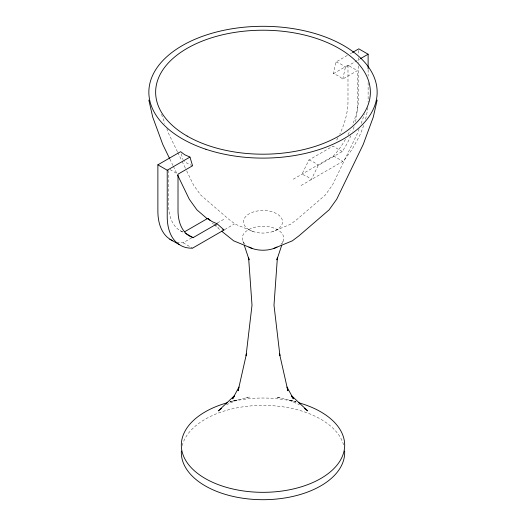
<?xml version="1.0" encoding="UTF-8"?>
<svg xmlns="http://www.w3.org/2000/svg" width="526" height="526" viewBox="0 0 526 526"><rect width="100%" height="100%" fill="white"/><g stroke="black" fill="none" stroke-linecap="round" stroke-linejoin="round"><path stroke-width="0.39" stroke-dasharray="2.63 1.97" d="M355.497 121.637A56.676 32.724 -60 0 0 357.332 106.732L357.332 70.635L342.781 79.038L338.724 75.987L333.438 73.647L336.029 61.969L347.403 55.401M342.781 79.038L345.372 67.361L359.593 59.155M282.265 243.656L283.027 241.349M359.159 128.778L357.483 133.341L332.471 185.027L325.285 195.041L296.855 219.552L290.641 224.227L272.77 231.565M361.119 123.459L364.472 114.333M342.281 151.521L332.938 146.123L308.9 160.003L301.95 174.198L307.237 176.539L311.293 179.59L318.25 165.394L342.281 151.521L345.713 146.024A56.676 32.724 -60 0 0 350.809 135.807M347.988 134.761L349.553 131.73A62.818 36.268 -60 0 0 350.178 130.409M345.464 139.337L343.886 142.027A62.818 36.268 -60 0 1 333.51 155.972L291.68 180.122M350.244 53.757L351.67 52.935M333.438 73.647L347.988 65.244L357.332 70.635M176.683 242.144A62.818 36.268 -60 0 0 183.14 242.788L191.563 237.93M217.442 222.985L224.97 218.638M224.733 229.566L234.32 224.03M301.03 185.52L342.86 161.364A62.818 36.268 -60 0 0 353.229 147.425L358.896 137.122A62.818 36.268 -60 0 0 364.104 124.136M226.509 404.724L237.2 399.99L229.921 401.759L249.646 397.012L245.879 397.939M280.121 397.939L276.354 397.012L296.079 401.759L288.8 399.99L299.491 404.724M253.23 231.565A19.547 11.283 0 0 1 253.23 212.017A19.547 11.283 0 0 1 282.547 221.788A19.547 11.283 0 0 1 253.23 231.565L235.359 224.227L229.145 219.552L200.715 195.041L193.529 185.027L185.665 168.78M336.029 61.969L341.315 64.31L345.372 67.361M308.9 160.003L314.186 162.343L318.25 165.394M192.562 165.769L187.276 163.422L183.798 160.805M168.668 170.411L168.668 204.87A56.676 32.724 -60 0 0 180.286 230.743L183.719 232.275M333.51 155.972L342.86 161.364M170.003 169.543L176.677 173.396M180.286 230.743L184.291 233.057M183.14 242.788L192.49 248.18M214.707 224.563L218.763 227.613M212.307 223.142L213.543 224.201M214.154 224.733L220.927 230.572M177.453 151.804L168.517 133.341L166.841 128.778M177.808 152.54L181.74 160.66M182.095 161.397L185.31 168.044M169.839 159.036L173.021 165.618M173.376 166.347L176.914 173.659M161.528 114.333L164.881 123.459M242.973 241.349L243.735 243.656M181.273 153.855L183.002 159.648M368.121 69.656L368.121 76.145M368.121 82.641L368.121 100.505A62.818 36.268 -60 0 1 368.101 102.116M358.778 50.457L358.778 54.513M358.778 57.761L358.778 62.633M358.778 65.882L358.778 95.107A62.818 36.268 -60 0 1 352.558 124.879M347.988 65.244L347.988 101.334A56.676 32.724 -60 0 1 339.796 134.11M229.77 402.101A81.681 47.156 0 0 1 296.23 402.101M182.206 445.621A81.681 47.156 0 0 1 263 405.388A81.681 47.156 0 0 1 343.794 445.621M245.044 244.242A20.738 11.973 0 0 1 263 226.279A20.738 11.973 0 0 1 280.956 244.242M367.727 107.58A62.818 36.268 -60 0 1 365.458 119.547M354.09 126.838A56.676 32.724 -60 0 1 352.584 131.336M337.955 137.759A56.676 32.724 -60 0 1 336.37 140.633"/><path stroke-width="0.79" d="M277.399 257.641L273.993 305.205L279.911 355.477L279.622 354.215M246.49 353.748L238.133 390.765L238.982 387.051L232.591 398.853L234.392 396.348M246.378 354.215L246.089 355.477L252.007 305.205L248.601 257.641M277.235 258.358L276.906 259.791L281.752 245.195M377.149 100.091L373.263 117.147L363.236 144.42L336.706 199.249L329.079 209.874L298.913 235.878L292.325 240.836L273.369 248.62M234.576 395.565L218.31 410.891L221.466 408.518M157.879 164.822L180.628 151.685L184.685 154.736L189.971 157.083L192.562 165.769L178.012 174.165L178.012 210.262A56.676 32.724 -60 0 0 189.63 236.141L193.062 237.667L217.1 223.793L224.05 229.961L192.49 248.18A62.818 36.268 -60 0 1 182.114 246.214L169.793 239.179L167.104 237.062A62.818 36.268 -60 0 1 157.879 211.097L157.879 164.822L167.222 170.214L189.971 157.083M352.381 52.528L358.778 48.833L368.121 54.224L368.121 68.84M360.303 58.741L368.121 54.224M184.429 231.867L207.75 218.395L211.814 221.453L217.1 223.793M252.631 248.62L233.675 240.836L221.545 231.105M222.728 229.375L224.05 229.961M169.793 239.179L172.771 240.816M185.724 233.432L193.062 237.667M304.534 408.518L307.69 410.891L291.424 395.565M179.142 244.57L176.447 242.46A62.818 36.268 -60 0 1 167.222 216.495L167.222 170.214M207.382 218.895L196.921 209.874L189.294 199.249L177.624 175.125M207.75 218.395L210.071 220.453M291.608 396.348L293.409 398.853L287.018 387.051L287.867 390.765L279.51 353.748M169.484 158.306L162.764 144.42L152.737 117.147L148.851 100.091M244.248 245.195L249.094 259.791L248.765 258.358M298.571 402.725A81.681 47.156 0 0 1 326.83 474.597A81.681 47.156 0 0 1 199.17 474.597A81.681 47.156 0 0 1 227.429 402.725M344.635 451.012A81.681 47.156 0 0 1 263 499.7A81.681 47.156 0 0 1 181.365 451.012M277.011 247.075A20.738 11.973 0 0 1 248.989 247.075M205.922 149.279A114.149 65.908 0 0 0 377.149 92.208A114.149 65.908 0 0 0 205.922 35.13A114.149 65.908 0 0 0 205.922 149.279M187.085 136.037A107.363 61.989 0 0 0 366.707 108.251A107.363 61.989 0 0 0 235.214 32.329A107.363 61.989 0 0 0 187.085 136.037"/></g></svg>
